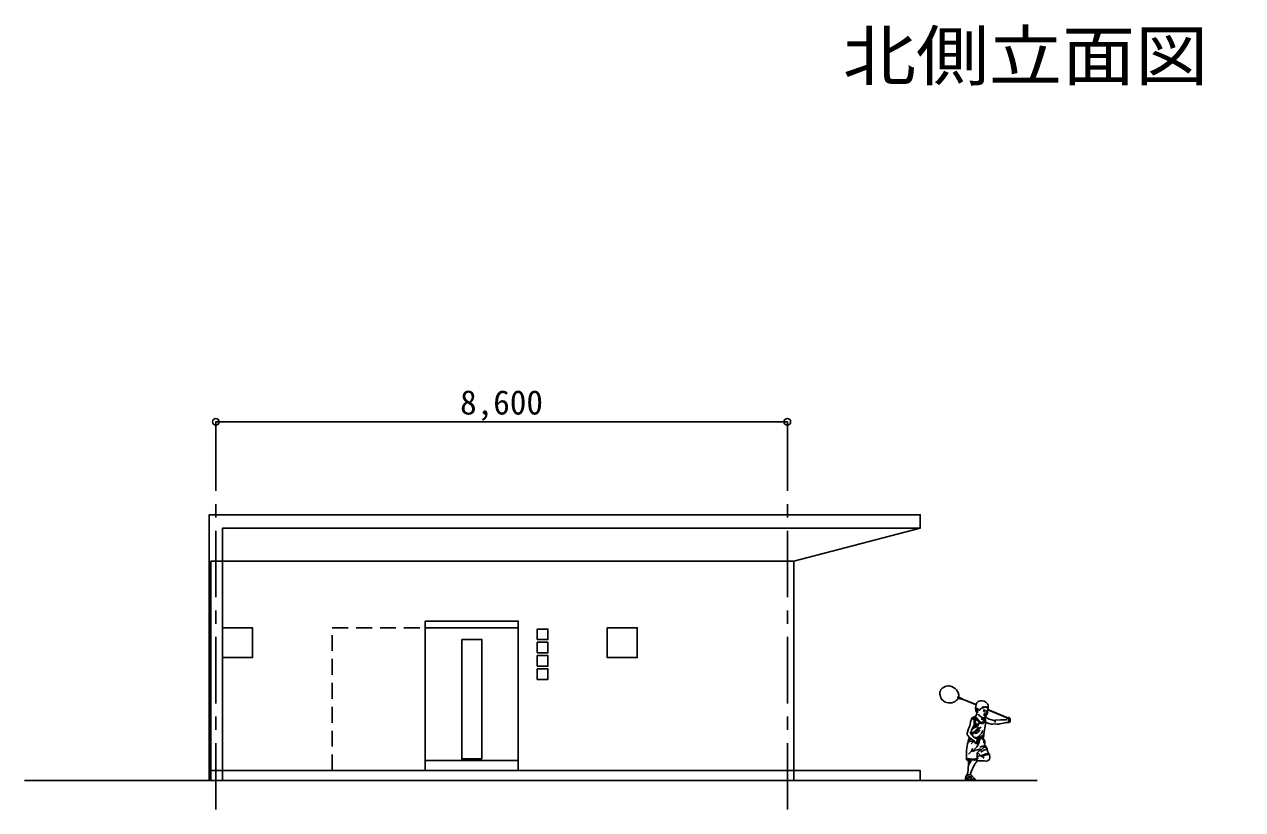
# Model space of a CAD drawing. Units: millimetres at full size, sheet at 1:200; details may follow other scales. Extents: x -41288 to 40712, y -30566 to 25834.
# Drawn here: x 2808 to 21143, y -4861 to 6963 of the extents above; entities that cross this region are included whole.
import ezdxf
from ezdxf.enums import TextEntityAlignment as Align

# ---------------------------------------------------------------- set-up
doc = ezdxf.new("R2010")
doc.units = ezdxf.units.MM
doc.header["$LTSCALE"] = 200
doc.header["$PDMODE"] = 32
doc.header["$PDSIZE"] = 100
for name, pattern in [('CHAIN1', [8, 5, -1, 1, -1]), ('DASHED1', [1.8, 1.2, -0.6]), ('USER6', [0.555573, 0.27771, -0.277863])]:
    doc.linetypes.add(name, pattern=pattern)
for name, color, linetype in [('0-5_雑', 7, 'Continuous'), ('1-0_一 般', 7, 'Continuous'), ('1-9_0', 7, 'Continuous')]:
    doc.layers.add(name, color=color, linetype=linetype)
doc.styles.add('ＭＳ ゴシック', font='')
doc.styles.get('ＭＳ ゴシック').set_extended_font_data('MS Gothic')

msp = doc.modelspace()

# ---------------------------------------------------------------- linework, layer by layer
at = {"layer": '1-0_一 般'}
for p, q in [((5690.8, 978), (14290.8, 978)), ((5690.8, 978), (5690.8, 278)), ((14290.8, 978), (14290.8, 278))]:
    msp.add_line(p, q, dxfattribs=at)
for p in [(5690.8, 978), (14290.8, 978)]:
    msp.add_point(p, dxfattribs=at)
at = {"layer": '1-9_0', "linetype": 'CHAIN1'}
for p, q in [((5690.8, -4860.9), (5690.8, 278)), ((14290.8, -4860.9), (14290.8, 278))]:
    msp.add_line(p, q, dxfattribs=at)
at = {"layer": '1-9_0'}
for p, q in [((17131.1, -3280.3), (17131.1, -3283.5)), ((17154.1, -3358), (17154.1, -3353)), ((17308.1, -3353.9), (17308.1, -3357.2)), ((17608.1, -3482), (17611.1, -3480)), ((17625.1, -3506), (17627.3, -3503.9)), ((17143.1, -3813.5), (17148.4, -3827)), ((17148.4, -3827), (17158.4, -3837)), ((17143.1, -4108), (17144.1, -4127)), ((17333.6, -4037.5), (17335.3, -4044.5)), ((2807.6, -4422), (18049.3, -4422))]:
    msp.add_line(p, q, dxfattribs=at)
for points in [[(5790.8, -622), (5790.8, -4422), (5590.8, -4422), (5590.8, -422), (16290.8, -422), (16290.8, -622)], [(14390.8, -1122), (16290.8, -622), (5790.8, -622), (5790.8, -1122)], [(14390.8, -4422), (5615.8, -4422), (5615.8, -1122), (14390.8, -1122)], [(5790.8, -2122), (6240.8, -2122), (6240.8, -2572), (5790.8, -2572)], [(8840.8, -2022), (10240.8, -2022), (10240.8, -4122), (8840.8, -4122)], [(8840.8, -2122), (10240.8, -2122), (10240.8, -4272), (8840.8, -4272)], [(10527, -2301.4), (10527, -2141.4), (10687, -2141.4), (10687, -2301.4)], [(11580.8, -2122), (12030.8, -2122), (12030.8, -2572), (11580.8, -2572)], [(9390.8, -2297), (9690.8, -2297), (9690.8, -4097), (9390.8, -4097)], [(10527, -2501.4), (10527, -2341.4), (10687, -2341.4), (10687, -2501.4)], [(10527, -2701.4), (10527, -2541.4), (10687, -2541.4), (10687, -2701.4)], [(10527, -2901.4), (10527, -2741.4), (10687, -2741.4), (10687, -2901.4)], [(17241.1, -3435), (17261.1, -3435), (17271.1, -3438), (17277.1, -3438), (17266.1, -3449), (17259.1, -3449)], [(17602.1, -3485.5), (17598.1, -3492.4), (17595.4, -3499), (17590.4, -3504), (17580, -3510), (17561.1, -3510), (17499.1, -3510), (17424.1, -3514), (17412.1, -3517), (17399.1, -3517), (17369.1, -3511), (17326.1, -3499), (17306.1, -3487.5), (17298.4, -3483), (17286.3, -3476), (17273.1, -3473), (17265.1, -3473), (17269.8, -3465), (17273.2, -3459), (17284.2, -3448), (17288.8, -3440), (17300.4, -3420), (17301.5, -3411), (17301.5, -3396), (17301.5, -3388), (17303.2, -3380.3), (17308.1, -3357.2), (17608.1, -3482)], [(17173.1, -4019), (17184.4, -4031.5), (17193.9, -4042), (17198.1, -4047), (17187.1, -4050), (17165.1, -4056), (17146.1, -4061), (17148.1, -4054), (17148.1, -4020), (17147.1, -4006), (17154.1, -4000)], [(5615.8, -4272), (16290.8, -4272), (16290.8, -4422), (5615.8, -4422)]]:
    msp.add_lwpolyline(points, close=True, dxfattribs=at)
at = {"layer": '1-9_0', "linetype": 'USER6'}
msp.add_lwpolyline([(8840.8, -2122), (8840.8, -4272), (7440.8, -4272)], dxfattribs=at)
at = {"layer": '1-9_0', "linetype": 'DASHED1'}
msp.add_lwpolyline([(7440.8, -4272), (7440.8, -2122), (8840.8, -2122)], dxfattribs=at)
at = {"layer": '1-9_0'}
for points in [[(17144.1, -3252), (17138.1, -3265), (17131.1, -3280.3), (16929.1, -3196.1), (16929.6, -3193.5), (16910.8, -3186.8), (16911.4, -3185), (16872.9, -3166), (16872.9, -3138.6), (16869.1, -3122), (16865.1, -3109), (16857.1, -3092), (16836.1, -3058), (16816.1, -3038), (16799.1, -3026), (16779.1, -3014), (16763.1, -3006), (16744.1, -3001), (16724.1, -2997.4), (16704.3, -2997), (16686.6, -3001), (16664.1, -3008), (16639.1, -3020), (16621.1, -3032), (16608.9, -3044), (16603.4, -3054), (16594.1, -3071), (16588.1, -3090), (16588.1, -3106), (16588.1, -3122), (16594.1, -3155), (16603.1, -3178.5), (16618.1, -3203), (16639.7, -3224), (16663.9, -3241), (16688.1, -3249), (16713.2, -3255), (16738.2, -3254), (16766.1, -3251), (16794.1, -3243.5)], [(16794.1, -3243.5), (16818.6, -3231), (16834.1, -3219.6), (16851.6, -3202), (16865.1, -3181), (16869.1, -3181), (16890.6, -3191), (16900.1, -3195), (16904.6, -3197.4), (16907.1, -3195), (16926.6, -3201.3), (16928.1, -3199), (17131.1, -3283.5), (17126.1, -3302), (17122.1, -3339), (17126.1, -3366), (17131.2, -3385), (17142.1, -3404), (17142.1, -3420), (17135.1, -3443), (17124.1, -3458), (17117.1, -3458), (17104.2, -3461), (17103.2, -3465), (17084.1, -3476), (17077.1, -3477.3), (17068.9, -3482), (17063.6, -3496), (17057.5, -3512), (17053.7, -3522), (17047.6, -3538), (17045.7, -3551), (17042.1, -3576), (17039.1, -3597), (17018.3, -3646), (16996.1, -3709), (16996.1, -3722), (16999.6, -3733), (17007.1, -3746), (17030.1, -3774)], [(16872.9, -3166), (16859.9, -3162), (16855.9, -3170), (16858.9, -3177), (16865.1, -3181)], [(17179.1, -3227), (17164.1, -3232), (17152.1, -3241), (17144.1, -3252)], [(17330.1, -3566), (17361.1, -3573), (17382.1, -3573), (17414.1, -3569), (17445.1, -3572), (17451.1, -3572), (17472.1, -3572), (17491.1, -3568), (17568.1, -3553), (17591.1, -3549), (17606.1, -3549), (17615.1, -3549), (17622.1, -3547.1), (17629.1, -3543), (17640.1, -3543), (17643.1, -3537), (17642.1, -3530), (17645.1, -3525), (17645.1, -3520), (17642.1, -3516), (17645.1, -3512), (17645.1, -3505), (17642.2, -3502), (17642.2, -3497), (17642.2, -3490), (17638.1, -3483), (17636.1, -3478), (17629.1, -3474.3), (17621.1, -3474.3), (17611.1, -3480), (17308.1, -3353.9), (17314.6, -3328), (17314.6, -3310), (17314.6, -3290), (17301.3, -3267), (17278.1, -3243.9), (17254.1, -3230), (17224.1, -3223), (17197.1, -3223), (17179.1, -3227)], [(17068.9, -3482), (17081.1, -3482), (17091.1, -3492)], [(17084.1, -3476), (17094.1, -3479), (17104.1, -3489), (17114.5, -3507), (17119.1, -3526), (17122.1, -3552), (17117.1, -3592), (17109.1, -3611), (17092.1, -3634), (17075.1, -3643.9)], [(17103.2, -3465), (17113.2, -3475), (17155.1, -3526), (17176.1, -3547), (17195.1, -3558), (17214.1, -3564), (17231.1, -3564), (17244.1, -3556.5), (17251.1, -3537), (17254.1, -3508), (17249.1, -3489), (17239.1, -3479)], [(17124.1, -3458), (17120.5, -3463), (17135.5, -3478), (17161.1, -3508), (17183.4, -3534), (17198.1, -3542.6), (17207.6, -3548), (17224.1, -3548), (17237.1, -3540.5), (17243.1, -3525), (17243.1, -3495), (17238.1, -3486.4), (17232, -3479)], [(17159.1, -3348), (17150.1, -3339), (17144.1, -3337), (17138.1, -3337), (17133.1, -3342), (17129.1, -3356), (17129.1, -3365), (17135.1, -3383), (17137.8, -3391), (17143.1, -3394), (17152.1, -3394), (17158.1, -3393), (17158.1, -3397)], [(17154.1, -3353), (17147.1, -3346), (17139.1, -3346), (17135.1, -3353), (17135.1, -3363), (17145.5, -3381), (17153.1, -3381), (17154.1, -3378), (17152.1, -3374), (17154.1, -3368), (17151.1, -3363), (17143.1, -3367.7), (17140.3, -3372)], [(17144.1, -3349.5), (17138.2, -3359.8), (17137.7, -3367.5)], [(17147.6, -3394), (17145.4, -3402.5), (17142.1, -3404)], [(17143.1, -3346), (17145.1, -3353), (17149.1, -3357), (17154.1, -3358), (17153.4, -3366.8)], [(17313, -3334.5), (17313, -3322), (17306, -3315), (17302.1, -3321), (17288.1, -3326), (17295.1, -3314), (17272.1, -3320), (17276.8, -3312), (17262.1, -3312), (17246.1, -3321.3), (17228.1, -3331.7), (17239.5, -3312), (17222.2, -3322), (17206.1, -3338.1), (17191.1, -3346.7), (17185.2, -3357), (17185.2, -3366), (17175.1, -3360.2), (17167.1, -3352.2), (17156.5, -3341.6), (17150.1, -3339)], [(17166.1, -3423), (17173.6, -3436), (17195.6, -3458), (17216.1, -3469.9), (17232, -3479), (17258.1, -3479), (17265.1, -3473)], [(17228.1, -3476.7), (17218.1, -3494), (17218.1, -3507)], [(17237.1, -3378.5), (17249.1, -3375.5), (17261.1, -3378.5)], [(17238.1, -3361), (17250.1, -3361), (17257.1, -3361), (17269.1, -3365), (17273.1, -3369)], [(17258.1, -3377.8), (17254.1, -3383.5), (17243, -3377.1)], [(17263.1, -3406), (17256.1, -3410.1), (17256.1, -3417), (17261.1, -3421)], [(17258.1, -3479), (17267.4, -3495), (17273.1, -3514), (17275.1, -3547.3)], [(17290.1, -3373), (17283.8, -3384), (17283.8, -3389), (17289.1, -3415), (17287.1, -3422), (17283.1, -3423), (17274.1, -3423)], [(17283.8, -3389), (17291.1, -3384.8), (17301.9, -3386.1)], [(17299.2, -3385.8), (17293.1, -3391), (17287.5, -3386.9)], [(17290.1, -3373), (17297.1, -3371), (17305.2, -3371)], [(17096.1, -3597), (17080.1, -3633), (17069.2, -3652), (17057.1, -3687), (17052.1, -3702), (17052.1, -3712), (17062, -3729), (17074.1, -3741.2), (17098.1, -3769), (17114.1, -3778.3), (17124.1, -3784), (17137.1, -3797), (17161.1, -3810.9)], [(17052.1, -3702), (17075.1, -3702), (17101.1, -3691), (17132.1, -3660), (17150.6, -3644), (17173.2, -3631), (17179.6, -3627.3)], [(17057.5, -3512), (17069.5, -3500), (17078.1, -3495), (17083.1, -3492), (17091.1, -3492), (17097.5, -3503), (17105.1, -3525), (17105.1, -3567), (17096.1, -3597)], [(17209.6, -3618), (17176.1, -3637.4), (17156, -3657.5), (17139.5, -3674), (17126.5, -3687), (17106.1, -3703), (17081.6, -3720.5), (17062.1, -3724.5)], [(17113.1, -3601.5), (17124.6, -3590), (17144.1, -3570.5), (17140.1, -3589), (17129.2, -3608), (17103.1, -3628), (17085.1, -3651)], [(17107.9, -4185), (17119.1, -4165.5), (17131.6, -4153), (17139.1, -4140), (17144.1, -4127), (17172.1, -4127), (17230.1, -4127), (17259.1, -4127), (17284.1, -4130), (17298.5, -4130), (17310.6, -4123), (17324.5, -4115), (17333.1, -4100), (17338.1, -4083), (17338.1, -4063), (17335.1, -4043), (17335.1, -4038), (17324.1, -4019), (17305.1, -3979), (17305.1, -3969), (17300, -3946), (17293.1, -3934), (17282.1, -3915), (17262.1, -3888), (17259.1, -3875), (17263.2, -3861), (17263.2, -3845), (17263.2, -3831), (17255.1, -3817), (17247.1, -3795), (17231.1, -3779), (17245.1, -3765), (17249.1, -3752), (17246.1, -3731), (17250.1, -3713), (17275.1, -3576), (17275.1, -3547.3), (17289.1, -3547.3), (17316.1, -3562.9), (17330.1, -3566)], [(17118.1, -3626), (17129.1, -3619.7), (17147.8, -3601), (17162.1, -3570), (17173.1, -3563.7), (17174.1, -3570), (17164.3, -3587), (17136.1, -3623)], [(17187.1, -3660), (17161.6, -3692), (17135.7, -3707), (17118.1, -3714.5)], [(17418.1, -3529), (17419.1, -3534), (17419.1, -3549)], [(17626.6, -3491.5), (17625.1, -3497.5), (17625.1, -3510), (17623.1, -3516), (17614.6, -3526), (17609.6, -3531)], [(17642.1, -3516), (17633.6, -3518), (17629.6, -3518), (17626.6, -3515), (17625.1, -3510)], [(17642.1, -3530), (17630.1, -3531.8), (17627.2, -3530), (17625.2, -3526.5), (17625.2, -3520), (17627.5, -3515.9)], [(17642.2, -3502), (17638.6, -3503), (17632.6, -3504.7), (17627.6, -3504.7), (17626.1, -3500.5), (17625.9, -3494.5)], [(17626.6, -3491.5), (17629.2, -3487), (17632.7, -3485), (17636.1, -3487), (17640.4, -3487)], [(17630.1, -3543), (17627.5, -3540.4), (17627.5, -3537), (17627.5, -3532.5), (17629.4, -3531.3)], [(17030.1, -3774), (17016.1, -3804), (17013.1, -3841), (17001.1, -3872), (16994.1, -3928), (16989.1, -3968), (16989.1, -4045), (16989.1, -4112), (17011.4, -4112), (17014.1, -4123), (17019.3, -4144), (17018.1, -4157), (17017, -4191), (17011.3, -4228), (17011.3, -4264), (17002.1, -4326), (16983.5, -4351), (16977.1, -4362), (16977.1, -4373), (16971.1, -4377), (16971.1, -4399), (16975.1, -4406), (16970.1, -4409), (16970.1, -4419), (16983.1, -4422), (17122.1, -4422), (17122.1, -4413.2), (17113.1, -4408), (17113.1, -4395), (17075.1, -4364), (17069.1, -4363), (17065.1, -4359), (17069.1, -4355), (17069.1, -4349), (17053.1, -4333), (17049.1, -4332), (17049.1, -4318), (17056.1, -4292), (17091.7, -4213), (17107.9, -4185)], [(17050.4, -3791.3), (17031, -3814), (17020.1, -3846)], [(17030.1, -3774), (17057.1, -3797), (17089.1, -3815.5), (17102.1, -3823), (17108.5, -3834), (17117.1, -3857), (17124.1, -3864), (17148.1, -3864), (17154.1, -3863), (17157.1, -3858), (17158.4, -3853.3)], [(17036.1, -3837), (17062.1, -3831), (17092.4, -3817.4)], [(17037.6, -3703), (17044.1, -3706.8), (17052.1, -3712)], [(17098.9, -3821.1), (17083.9, -3847), (17058.9, -3872)], [(17182.4, -3794), (17182.4, -3821), (17176.1, -3848), (17144.1, -3913), (17080.1, -3984), (17114.1, -3968), (17184.1, -3950), (17197.1, -3950)], [(17106.1, -3773.7), (17125.6, -3775.5), (17145.1, -3781.5), (17159.1, -3784.5), (17175.6, -3784.5), (17189.1, -3780)], [(17130.1, -3837), (17158.4, -3853.3), (17165.1, -3849.4), (17165.1, -3842), (17165.1, -3837), (17159.4, -3827.8)], [(17143.1, -3800.5), (17158.1, -3800.5), (17181.1, -3794), (17204.1, -3794), (17228.1, -3788), (17238, -3805), (17249.5, -3825), (17249.5, -3846), (17249.5, -3857)], [(17148.6, -3764.5), (17171.1, -3770), (17189.1, -3780), (17207.1, -3786.5), (17218.1, -3786.5), (17229.1, -3780.2), (17234.6, -3775.5)], [(17159.4, -3827.8), (17154.6, -3827.8), (17149.1, -3827.8)], [(17161.1, -3810.9), (17164.6, -3821.5), (17161.4, -3831)], [(17234.6, -3669), (17225.6, -3690), (17212.7, -3712.5), (17197.7, -3727.5), (17181.1, -3746), (17176.5, -3754), (17178.1, -3757.5), (17190.1, -3764.5), (17210.1, -3771), (17222.6, -3771), (17238.1, -3759.5), (17243.1, -3754.5)], [(17246.1, -3731), (17236.6, -3740.5), (17213.1, -3754.1), (17207.6, -3757.3)], [(17083.1, -3938), (17055.4, -3986), (17017.4, -4024)], [(17128.1, -3855), (17150.1, -3859), (17158.1, -3854.4)], [(17154.1, -4000), (17168.1, -3986), (17180.1, -3974), (17211.3, -3956), (17238.3, -3929), (17253.9, -3920), (17265.1, -3920)], [(17188.1, -3920), (17222.1, -3907), (17254.1, -3907), (17274.1, -3918.6), (17286.6, -3931)], [(17198.1, -4047), (17215.3, -4061), (17222.1, -4063), (17241.2, -4052), (17281.1, -4037), (17318.1, -4032), (17333.6, -4037.5)], [(17204.1, -3996), (17240.1, -3968), (17274.1, -3955), (17287.1, -3955), (17299.1, -3962)], [(17207.2, -4052.9), (17227.5, -4041.2), (17256.1, -4029), (17277.1, -4023), (17307.1, -4017), (17326.9, -4023.8)], [(16989.1, -4095.3), (17014.1, -4095.3), (17038.1, -4095.3), (17095.1, -4102), (17130.1, -4096), (17152.6, -4083.1)], [(17011.4, -4112), (17045.1, -4112), (17109.1, -4117), (17143.1, -4108), (17156.1, -4095), (17146.1, -4061)], [(17048.1, -4112.3), (17056.7, -4127), (17054.1, -4136), (17037.1, -4158), (17026.1, -4177.1), (17016.6, -4193.6)], [(17028.3, -4112), (17031.1, -4124), (17036.6, -4147), (17034.4, -4162.8)], [(17222.1, -4063), (17236.1, -4077), (17254.1, -4087.4)], [(17066.1, -4358), (17034.1, -4364), (16999.5, -4384), (16983.5, -4400), (16983.5, -4406), (16975.1, -4406)], [(16977.1, -4373), (16992.1, -4358), (17004.1, -4346), (17019.7, -4337), (17049.1, -4332)], [(16993.8, -4408), (17000.1, -4397), (17012.1, -4385), (17029.1, -4380), (17038.1, -4376), (17047.1, -4371), (17055.1, -4369), (17050.1, -4361)], [(17033.6, -4378), (17052.1, -4388.7), (17061.4, -4394), (17073.1, -4400.8), (17088.1, -4400.8), (17102.1, -4400.8), (17113.1, -4395)], [(16981.4, -4406), (17006.1, -4410), (17031.1, -4414.1), (17078.1, -4414.1), (17113.1, -4414.1), (17113.1, -4408)]]:
    msp.add_lwpolyline(points, dxfattribs=at)

# ---------------------------------------------------------------- texts
at = {"layer": '0-5_雑', "style": 'ＭＳ ゴシック', "width": 1.1}
msp.add_text('北側立面図\u30001：200', height=733.1, dxfattribs=at).set_placement((15125.5, 5902.8), align=Align.BOTTOM_LEFT)
at = {"layer": '1-0_一 般', "style": 'ＭＳ ゴシック'}
msp.add_text('8,600', height=366.6, dxfattribs=at).set_placement((9365.8, 978), align=Align.BOTTOM_LEFT)

doc.saveas('drawing.dxf')
